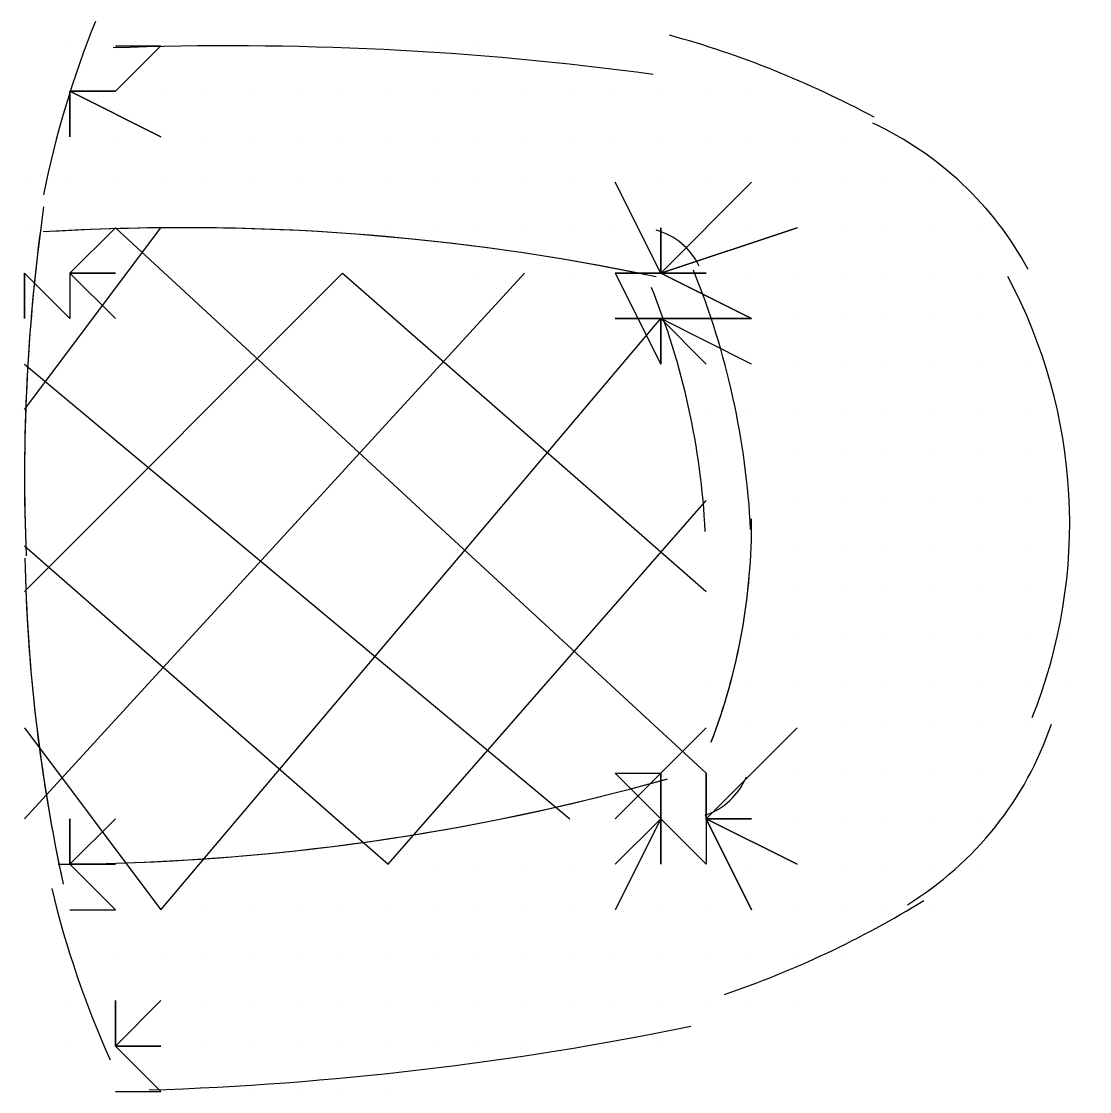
# Model space of a CAD drawing. Header units: millimetres. Extents: x 14 to 406, y 10 to 287.
# Drawn here: x 331.326 to 332.321, y 132.687 to 133.683 of the extents above; entities that cross this region are included whole.
import ezdxf

# ---------------------------------------------------------------- set-up
doc = ezdxf.new("R2010")
doc.units = ezdxf.units.MM
doc.header["$MEASUREMENT"] = 0
doc.layers.get('0').update_dxf_attribs({"linetype": 'CONTINUOUS'})

msp = doc.modelspace()

# ---------------------------------------------------------------- linework, layer by layer
at = {"color": 0, "linetype": 'Continuous', "lineweight": 25, "true_color": 0x000007}
for p, q in [((331.37121, 133.66044), (331.37121, 133.66044)), ((331.41355, 133.66044), (331.41355, 133.66044)), ((331.41355, 133.66044), (331.41355, 133.66044)), ((331.41355, 133.66044), (331.41355, 133.66044)), ((331.41355, 133.66044), (331.41355, 133.66044)), ((331.45588, 133.66044), (331.45588, 133.66044)), ((331.45588, 133.66044), (331.45588, 133.66044)), ((331.45588, 133.66044), (331.45588, 133.66044)), ((331.45588, 133.66044), (331.45588, 133.66044)), ((331.49821, 133.66044), (331.49821, 133.66044)), ((331.49821, 133.66044), (331.49821, 133.66044)), ((331.49821, 133.66044), (331.49821, 133.66044)), ((331.54055, 133.66044), (331.54055, 133.66044)), ((331.54055, 133.66044), (331.54055, 133.66044)), ((331.54055, 133.66044), (331.54055, 133.66044)), ((331.54055, 133.66044), (331.54055, 133.66044)), ((331.58288, 133.66044), (331.58288, 133.66044)), ((331.58288, 133.66044), (331.58288, 133.66044)), ((331.58288, 133.66044), (331.58288, 133.66044)), ((331.58288, 133.66044), (331.58288, 133.66044)), ((331.62521, 133.66044), (331.62521, 133.66044)), ((331.62521, 133.66044), (331.62521, 133.66044)), ((331.62521, 133.66044), (331.62521, 133.66044)), ((331.62521, 133.66044), (331.62521, 133.66044)), ((331.66755, 133.66044), (331.66755, 133.66044)), ((331.66755, 133.66044), (331.66755, 133.66044)), ((331.66755, 133.66044), (331.66755, 133.66044)), ((331.70988, 133.66044), (331.70988, 133.66044)), ((331.70988, 133.66044), (331.70988, 133.66044)), ((331.70988, 133.66044), (331.70988, 133.66044)), ((331.70988, 133.66044), (331.70988, 133.66044)), ((331.75221, 133.66044), (331.75221, 133.66044)), ((331.75221, 133.66044), (331.75221, 133.66044)), ((331.37121, 133.61811), (331.37121, 133.61811)), ((331.37121, 133.61811), (331.37121, 133.61811)), ((331.37121, 133.61811), (331.37121, 133.61811)), ((331.41355, 133.61811), (331.41355, 133.61811)), ((331.41355, 133.61811), (331.41355, 133.61811)), ((331.41355, 133.61811), (331.41355, 133.61811)), ((331.41355, 133.61811), (331.41355, 133.61811)), ((331.41355, 133.61811), (331.41355, 133.61811)), ((331.45588, 133.61811), (331.45588, 133.61811)), ((331.45588, 133.61811), (331.45588, 133.61811)), ((331.45588, 133.61811), (331.45588, 133.61811)), ((331.45588, 133.61811), (331.45588, 133.61811)), ((331.45588, 133.61811), (331.45588, 133.61811)), ((331.49821, 133.61811), (331.49821, 133.61811)), ((331.49821, 133.61811), (331.49821, 133.61811)), ((331.49821, 133.61811), (331.49821, 133.61811)), ((331.49821, 133.61811), (331.49821, 133.61811)), ((331.54055, 133.61811), (331.54055, 133.61811)), ((331.54055, 133.61811), (331.54055, 133.61811)), ((331.54055, 133.61811), (331.54055, 133.61811)), ((331.54055, 133.61811), (331.54055, 133.61811)), ((331.58288, 133.61811), (331.58288, 133.61811)), ((331.58288, 133.61811), (331.58288, 133.61811)), ((331.58288, 133.61811), (331.58288, 133.61811)), ((331.58288, 133.61811), (331.58288, 133.61811)), ((331.62521, 133.61811), (331.62521, 133.61811)), ((331.62521, 133.61811), (331.62521, 133.61811)), ((331.62521, 133.61811), (331.62521, 133.61811)), ((331.62521, 133.61811), (331.62521, 133.61811)), ((331.66755, 133.61811), (331.66755, 133.61811)), ((331.66755, 133.61811), (331.66755, 133.61811)), ((331.66755, 133.61811), (331.66755, 133.61811)), ((331.66755, 133.61811), (331.66755, 133.61811)), ((331.70988, 133.61811), (331.70988, 133.61811)), ((331.70988, 133.61811), (331.70988, 133.61811)), ((331.70988, 133.61811), (331.70988, 133.61811)), ((331.70988, 133.61811), (331.70988, 133.61811)), ((331.75221, 133.61811), (331.75221, 133.61811)), ((331.75221, 133.61811), (331.75221, 133.61811)), ((331.75221, 133.61811), (331.75221, 133.61811)), ((331.75221, 133.61811), (331.75221, 133.61811)), ((331.79455, 133.61811), (331.79455, 133.61811)), ((331.79455, 133.61811), (331.79455, 133.61811)), ((331.79455, 133.61811), (331.79455, 133.61811)), ((331.79455, 133.61811), (331.79455, 133.61811)), ((331.83688, 133.61811), (331.83688, 133.61811)), ((331.83688, 133.61811), (331.83688, 133.61811)), ((331.83688, 133.61811), (331.83688, 133.61811)), ((331.83688, 133.61811), (331.83688, 133.61811)), ((331.87921, 133.61811), (331.87921, 133.61811)), ((331.87921, 133.61811), (331.87921, 133.61811)), ((331.87921, 133.61811), (331.87921, 133.61811)), ((331.87921, 133.61811), (331.87921, 133.61811)), ((331.92155, 133.61811), (331.92155, 133.61811)), ((331.92155, 133.61811), (331.92155, 133.61811)), ((331.92155, 133.61811), (331.92155, 133.61811)), ((331.92155, 133.61811), (331.92155, 133.61811)), ((331.96388, 133.61811), (331.96388, 133.61811)), ((331.96388, 133.61811), (331.96388, 133.61811)), ((331.96388, 133.61811), (331.96388, 133.61811)), ((332.00621, 133.61811), (332.00621, 133.61811)), ((331.37121, 133.57578), (331.37121, 133.57578)), ((331.37121, 133.57578), (331.37121, 133.57578)), ((331.37121, 133.57578), (331.37121, 133.57578)), ((331.37121, 133.57578), (331.37121, 133.57578)), ((331.41355, 133.57578), (331.41355, 133.57578)), ((331.41355, 133.57578), (331.41355, 133.57578)), ((331.41355, 133.57578), (331.41355, 133.57578)), ((331.41355, 133.57578), (331.41355, 133.57578)), ((331.45588, 133.57578), (331.45588, 133.57578)), ((331.45588, 133.57578), (331.45588, 133.57578)), ((331.45588, 133.57578), (331.45588, 133.57578)), ((331.49821, 133.57578), (331.49821, 133.57578)), ((331.49821, 133.57578), (331.49821, 133.57578)), ((331.49821, 133.57578), (331.49821, 133.57578)), ((331.49821, 133.57578), (331.49821, 133.57578)), ((331.54055, 133.57578), (331.54055, 133.57578)), ((331.54055, 133.57578), (331.54055, 133.57578)), ((331.54055, 133.57578), (331.54055, 133.57578)), ((331.54055, 133.57578), (331.54055, 133.57578)), ((331.58288, 133.57578), (331.58288, 133.57578)), ((331.58288, 133.57578), (331.58288, 133.57578)), ((331.58288, 133.57578), (331.58288, 133.57578)), ((331.58288, 133.57578), (331.58288, 133.57578)), ((331.62521, 133.57578), (331.62521, 133.57578)), ((331.62521, 133.57578), (331.62521, 133.57578)), ((331.62521, 133.57578), (331.62521, 133.57578)), ((331.66755, 133.57578), (331.66755, 133.57578)), ((331.66755, 133.57578), (331.66755, 133.57578)), ((331.66755, 133.57578), (331.66755, 133.57578)), ((331.66755, 133.57578), (331.66755, 133.57578)), ((331.70988, 133.57578), (331.70988, 133.57578)), ((331.70988, 133.57578), (331.70988, 133.57578)), ((331.70988, 133.57578), (331.70988, 133.57578)), ((331.70988, 133.57578), (331.70988, 133.57578)), ((331.75221, 133.57578), (331.75221, 133.57578)), ((331.75221, 133.57578), (331.75221, 133.57578)), ((331.75221, 133.57578), (331.75221, 133.57578)), ((331.75221, 133.57578), (331.75221, 133.57578)), ((331.79455, 133.57578), (331.79455, 133.57578)), ((331.79455, 133.57578), (331.79455, 133.57578)), ((331.79455, 133.57578), (331.79455, 133.57578)), ((331.83688, 133.57578), (331.83688, 133.57578)), ((331.83688, 133.57578), (331.83688, 133.57578)), ((331.83688, 133.57578), (331.83688, 133.57578)), ((331.83688, 133.57578), (331.83688, 133.57578)), ((331.87921, 133.57578), (331.87921, 133.57578)), ((331.87921, 133.57578), (331.87921, 133.57578)), ((331.87921, 133.57578), (331.87921, 133.57578)), ((331.87921, 133.57578), (331.87921, 133.57578)), ((331.92155, 133.57578), (331.92155, 133.57578)), ((331.92155, 133.57578), (331.92155, 133.57578)), ((331.92155, 133.57578), (331.92155, 133.57578)), ((331.92155, 133.57578), (331.92155, 133.57578)), ((331.96388, 133.57578), (331.96388, 133.57578)), ((331.96388, 133.57578), (331.96388, 133.57578)), ((331.96388, 133.57578), (331.96388, 133.57578)), ((332.00621, 133.57578), (332.00621, 133.57578)), ((332.00621, 133.57578), (332.00621, 133.57578)), ((332.00621, 133.57578), (332.00621, 133.57578)), ((332.00621, 133.57578), (332.00621, 133.57578)), ((332.04855, 133.57578), (332.04855, 133.57578)), ((332.04855, 133.57578), (332.04855, 133.57578)), ((332.04855, 133.57578), (332.04855, 133.57578)), ((332.04855, 133.57578), (332.04855, 133.57578)), ((332.09088, 133.57578), (332.09088, 133.57578)), ((331.32888, 133.53344), (331.32888, 133.53344)), ((331.37121, 133.53344), (331.37121, 133.53344)), ((331.37121, 133.53344), (331.37121, 133.53344)), ((331.37121, 133.53344), (331.37121, 133.53344)), ((331.37121, 133.53344), (331.37121, 133.53344)), ((331.41355, 133.53344), (331.41355, 133.53344)), ((331.41355, 133.53344), (331.41355, 133.53344)), ((331.41355, 133.53344), (331.41355, 133.53344)), ((331.41355, 133.53344), (331.41355, 133.53344)), ((331.45588, 133.53344), (331.45588, 133.53344)), ((331.45588, 133.53344), (331.45588, 133.53344)), ((331.45588, 133.53344), (331.45588, 133.53344)), ((331.45588, 133.53344), (331.45588, 133.53344)), ((331.49821, 133.53344), (331.49821, 133.53344)), ((331.49821, 133.53344), (331.49821, 133.53344)), ((331.49821, 133.53344), (331.49821, 133.53344)), ((331.49821, 133.53344), (331.49821, 133.53344)), ((331.54055, 133.53344), (331.54055, 133.53344)), ((331.54055, 133.53344), (331.54055, 133.53344)), ((331.54055, 133.53344), (331.54055, 133.53344)), ((331.54055, 133.53344), (331.54055, 133.53344)), ((331.58288, 133.53344), (331.58288, 133.53344)), ((331.58288, 133.53344), (331.58288, 133.53344)), ((331.58288, 133.53344), (331.58288, 133.53344)), ((331.58288, 133.53344), (331.58288, 133.53344)), ((331.62521, 133.53344), (331.62521, 133.53344)), ((331.62521, 133.53344), (331.62521, 133.53344)), ((331.62521, 133.53344), (331.62521, 133.53344)), ((331.62521, 133.53344), (331.62521, 133.53344)), ((331.66755, 133.53344), (331.66755, 133.53344)), ((331.66755, 133.53344), (331.66755, 133.53344)), ((331.66755, 133.53344), (331.66755, 133.53344)), ((331.66755, 133.53344), (331.66755, 133.53344)), ((331.70988, 133.53344), (331.70988, 133.53344)), ((331.70988, 133.53344), (331.70988, 133.53344)), ((331.70988, 133.53344), (331.70988, 133.53344)), ((331.70988, 133.53344), (331.70988, 133.53344)), ((331.75221, 133.53344), (331.75221, 133.53344)), ((331.75221, 133.53344), (331.75221, 133.53344)), ((331.75221, 133.53344), (331.75221, 133.53344)), ((331.75221, 133.53344), (331.75221, 133.53344)), ((331.79455, 133.53344), (331.79455, 133.53344)), ((331.79455, 133.53344), (331.79455, 133.53344)), ((331.79455, 133.53344), (331.79455, 133.53344)), ((331.79455, 133.53344), (331.79455, 133.53344)), ((331.83688, 133.53344), (331.83688, 133.53344)), ((331.83688, 133.53344), (331.83688, 133.53344)), ((331.83688, 133.53344), (331.83688, 133.53344)), ((331.83688, 133.53344), (331.83688, 133.53344)), ((331.87921, 133.53344), (331.87921, 133.53344)), ((331.87921, 133.53344), (331.87921, 133.53344)), ((331.87921, 133.53344), (331.87921, 133.53344)), ((331.87921, 133.53344), (331.87921, 133.53344)), ((331.92155, 133.53344), (331.92155, 133.53344)), ((331.92155, 133.53344), (331.92155, 133.53344)), ((331.92155, 133.53344), (331.92155, 133.53344)), ((331.92155, 133.53344), (331.92155, 133.53344)), ((331.92155, 133.53344), (331.92155, 133.53344)), ((331.96388, 133.53344), (331.96388, 133.53344)), ((331.96388, 133.53344), (331.96388, 133.53344)), ((331.96388, 133.53344), (331.96388, 133.53344)), ((331.96388, 133.53344), (331.96388, 133.53344)), ((332.00621, 133.53344), (332.00621, 133.53344)), ((332.00621, 133.53344), (332.00621, 133.53344)), ((332.00621, 133.53344), (332.00621, 133.53344)), ((332.00621, 133.53344), (332.00621, 133.53344)), ((332.00621, 133.53344), (332.00621, 133.53344)), ((332.04855, 133.53344), (332.04855, 133.53344)), ((332.04855, 133.53344), (332.04855, 133.53344)), ((332.04855, 133.53344), (332.04855, 133.53344)), ((332.04855, 133.53344), (332.04855, 133.53344)), ((332.09088, 133.53344), (332.09088, 133.53344)), ((332.09088, 133.53344), (332.09088, 133.53344)), ((332.09088, 133.53344), (332.09088, 133.53344)), ((332.09088, 133.53344), (332.09088, 133.53344)), ((332.13321, 133.53344), (332.13321, 133.53344)), ((332.13321, 133.53344), (332.13321, 133.53344)), ((332.13321, 133.53344), (332.13321, 133.53344)), ((332.13321, 133.53344), (332.13321, 133.53344)), ((332.17555, 133.53344), (332.17555, 133.53344)), ((331.32888, 133.49111), (331.32888, 133.49111)), ((331.32888, 133.49111), (331.32888, 133.49111)), ((331.32888, 133.32178), (331.45588, 133.49111)), ((331.37121, 133.49111), (331.37121, 133.49111)), ((331.37121, 133.49111), (331.37121, 133.49111)), ((331.37121, 133.49111), (331.37121, 133.49111)), ((331.37121, 133.49111), (331.37121, 133.49111)), ((331.41355, 133.49111), (331.41355, 133.49111)), ((331.41355, 133.49111), (331.41355, 133.49111)), ((331.41355, 133.49111), (331.41355, 133.49111)), ((331.41355, 133.49111), (331.96388, 132.98311)), ((331.45588, 133.49111), (331.45588, 133.49111)), ((331.45588, 133.49111), (331.45588, 133.49111)), ((331.45588, 133.49111), (331.45588, 133.49111)), ((331.45588, 133.49111), (331.45588, 133.49111)), ((331.49821, 133.49111), (331.49821, 133.49111)), ((331.49821, 133.49111), (331.49821, 133.49111)), ((331.49821, 133.49111), (331.49821, 133.49111)), ((331.49821, 133.49111), (331.49821, 133.49111)), ((331.54055, 133.49111), (331.54055, 133.49111)), ((331.54055, 133.49111), (331.54055, 133.49111)), ((331.54055, 133.49111), (331.54055, 133.49111)), ((331.54055, 133.49111), (331.54055, 133.49111)), ((331.58288, 133.49111), (331.58288, 133.49111)), ((331.58288, 133.49111), (331.58288, 133.49111)), ((331.58288, 133.49111), (331.58288, 133.49111)), ((331.62521, 133.49111), (331.62521, 133.49111)), ((331.62521, 133.49111), (331.62521, 133.49111)), ((331.62521, 133.49111), (331.62521, 133.49111)), ((331.62521, 133.49111), (331.62521, 133.49111)), ((331.66755, 133.49111), (331.66755, 133.49111)), ((331.66755, 133.49111), (331.66755, 133.49111)), ((331.66755, 133.49111), (331.66755, 133.49111)), ((331.66755, 133.49111), (331.66755, 133.49111)), ((331.70988, 133.49111), (331.70988, 133.49111)), ((331.70988, 133.49111), (331.70988, 133.49111)), ((331.70988, 133.49111), (331.70988, 133.49111)), ((331.70988, 133.49111), (331.70988, 133.49111)), ((331.75221, 133.49111), (331.75221, 133.49111)), ((331.75221, 133.49111), (331.75221, 133.49111)), ((331.75221, 133.49111), (331.75221, 133.49111)), ((331.79455, 133.49111), (331.79455, 133.49111)), ((331.79455, 133.49111), (331.79455, 133.49111)), ((331.79455, 133.49111), (331.79455, 133.49111)), ((331.79455, 133.49111), (331.79455, 133.49111)), ((331.83688, 133.49111), (331.83688, 133.49111)), ((331.83688, 133.49111), (331.83688, 133.49111)), ((331.83688, 133.49111), (331.83688, 133.49111)), ((331.83688, 133.49111), (331.83688, 133.49111)), ((331.87921, 133.49111), (331.87921, 133.49111)), ((331.87921, 133.49111), (331.87921, 133.49111)), ((331.87921, 133.49111), (331.87921, 133.49111)), ((331.87921, 133.49111), (331.87921, 133.49111)), ((331.92155, 133.49111), (331.92155, 133.49111)), ((331.92155, 133.49111), (331.92155, 133.49111)), ((331.92155, 133.49111), (331.92155, 133.49111)), ((331.96388, 133.49111), (331.96388, 133.49111)), ((331.96388, 133.49111), (331.96388, 133.49111)), ((331.96388, 133.49111), (331.96388, 133.49111)), ((331.96388, 133.49111), (331.96388, 133.49111)), ((332.00621, 133.49111), (332.00621, 133.49111)), ((332.00621, 133.49111), (332.00621, 133.49111)), ((332.00621, 133.49111), (332.00621, 133.49111)), ((332.00621, 133.49111), (332.00621, 133.49111)), ((332.04855, 133.49111), (332.04855, 133.49111)), ((332.04855, 133.49111), (332.04855, 133.49111)), ((332.04855, 133.49111), (332.04855, 133.49111)), ((332.04855, 133.49111), (332.04855, 133.49111)), ((332.09088, 133.49111), (332.09088, 133.49111)), ((332.09088, 133.49111), (332.09088, 133.49111)), ((332.09088, 133.49111), (332.09088, 133.49111)), ((332.13321, 133.49111), (332.13321, 133.49111)), ((332.13321, 133.49111), (332.13321, 133.49111)), ((332.13321, 133.49111), (332.13321, 133.49111)), ((332.13321, 133.49111), (332.13321, 133.49111)), ((332.17555, 133.49111), (332.17555, 133.49111)), ((332.17555, 133.49111), (332.17555, 133.49111)), ((332.17555, 133.49111), (332.17555, 133.49111)), ((332.17555, 133.49111), (332.17555, 133.49111)), ((332.21788, 133.49111), (332.21788, 133.49111)), ((331.32888, 133.15244), (331.62521, 133.44878)), ((331.32888, 132.94078), (331.79455, 133.44878)), ((331.62521, 133.44878), (331.96388, 133.15244)), ((331.75221, 133.44878), (331.75221, 133.44878)), ((331.79455, 133.44878), (331.79455, 133.44878)), ((331.79455, 133.44878), (331.79455, 133.44878)), ((331.79455, 133.44878), (331.79455, 133.44878)), ((331.83688, 133.44878), (331.83688, 133.44878)), ((331.83688, 133.44878), (331.83688, 133.44878)), ((331.83688, 133.44878), (331.83688, 133.44878)), ((331.83688, 133.44878), (331.83688, 133.44878)), ((331.87921, 133.44878), (331.87921, 133.44878)), ((331.87921, 133.44878), (331.87921, 133.44878)), ((331.87921, 133.44878), (331.87921, 133.44878)), ((331.87921, 133.44878), (331.87921, 133.44878)), ((331.87921, 133.44878), (331.92155, 133.36411)), ((331.92155, 133.44878), (331.92155, 133.44878)), ((331.92155, 133.44878), (331.92155, 133.44878)), ((331.92155, 133.44878), (331.92155, 133.44878)), ((331.96388, 133.44878), (331.96388, 133.44878)), ((331.96388, 133.44878), (331.96388, 133.44878)), ((331.96388, 133.44878), (331.96388, 133.44878)), ((331.96388, 133.44878), (331.96388, 133.44878)), ((332.00621, 133.44878), (332.00621, 133.44878)), ((332.00621, 133.44878), (332.00621, 133.44878)), ((332.00621, 133.44878), (332.00621, 133.44878)), ((332.00621, 133.44878), (332.00621, 133.44878)), ((332.04855, 133.44878), (332.04855, 133.44878)), ((332.04855, 133.44878), (332.04855, 133.44878)), ((332.04855, 133.44878), (332.04855, 133.44878)), ((332.04855, 133.44878), (332.04855, 133.44878)), ((332.09088, 133.44878), (332.09088, 133.44878)), ((332.09088, 133.44878), (332.09088, 133.44878)), ((332.09088, 133.44878), (332.09088, 133.44878)), ((332.09088, 133.44878), (332.09088, 133.44878)), ((332.13321, 133.44878), (332.13321, 133.44878)), ((332.13321, 133.44878), (332.13321, 133.44878)), ((332.13321, 133.44878), (332.13321, 133.44878)), ((332.13321, 133.44878), (332.13321, 133.44878)), ((332.17555, 133.44878), (332.17555, 133.44878)), ((332.17555, 133.44878), (332.17555, 133.44878)), ((332.17555, 133.44878), (332.17555, 133.44878)), ((332.17555, 133.44878), (332.17555, 133.44878)), ((332.21788, 133.44878), (332.21788, 133.44878)), ((332.21788, 133.44878), (332.21788, 133.44878)), ((332.21788, 133.44878), (332.21788, 133.44878)), ((331.45588, 132.85611), (331.92155, 133.40644)), ((331.87921, 133.40644), (331.87921, 133.40644)), ((331.92155, 133.40644), (331.92155, 133.40644)), ((331.96388, 133.40644), (331.96388, 133.40644)), ((331.96388, 133.40644), (331.96388, 133.40644)), ((331.96388, 133.40644), (331.96388, 133.40644)), ((331.96388, 133.40644), (331.96388, 133.40644)), ((332.00621, 133.40644), (332.00621, 133.40644)), ((332.00621, 133.40644), (332.00621, 133.40644)), ((332.00621, 133.40644), (332.00621, 133.40644)), ((332.00621, 133.40644), (332.00621, 133.40644)), ((332.04855, 133.40644), (332.04855, 133.40644)), ((332.04855, 133.40644), (332.04855, 133.40644)), ((332.04855, 133.40644), (332.04855, 133.40644)), ((332.09088, 133.40644), (332.09088, 133.40644)), ((332.09088, 133.40644), (332.09088, 133.40644)), ((332.09088, 133.40644), (332.09088, 133.40644)), ((332.09088, 133.40644), (332.09088, 133.40644)), ((332.13321, 133.40644), (332.13321, 133.40644)), ((332.13321, 133.40644), (332.13321, 133.40644)), ((332.13321, 133.40644), (332.13321, 133.40644)), ((332.13321, 133.40644), (332.13321, 133.40644)), ((332.17555, 133.40644), (332.17555, 133.40644)), ((332.17555, 133.40644), (332.17555, 133.40644)), ((332.17555, 133.40644), (332.17555, 133.40644)), ((332.17555, 133.40644), (332.17555, 133.40644)), ((332.21788, 133.40644), (332.21788, 133.40644)), ((332.21788, 133.40644), (332.21788, 133.40644)), ((332.21788, 133.40644), (332.21788, 133.40644)), ((332.26021, 133.40644), (332.26021, 133.40644)), ((332.26021, 133.40644), (332.26021, 133.40644)), ((331.32888, 133.36411), (331.83688, 132.94078)), ((331.96388, 133.36411), (331.96388, 133.36411)), ((331.96388, 133.36411), (331.96388, 133.36411)), ((331.96388, 133.36411), (331.96388, 133.36411)), ((331.96388, 133.36411), (331.96388, 133.36411)), ((332.00621, 133.36411), (332.00621, 133.36411)), ((332.00621, 133.36411), (332.00621, 133.36411)), ((332.00621, 133.36411), (332.00621, 133.36411)), ((332.00621, 133.36411), (332.00621, 133.36411)), ((332.04855, 133.36411), (332.04855, 133.36411)), ((332.04855, 133.36411), (332.04855, 133.36411)), ((332.04855, 133.36411), (332.04855, 133.36411)), ((332.09088, 133.36411), (332.09088, 133.36411)), ((332.09088, 133.36411), (332.09088, 133.36411)), ((332.09088, 133.36411), (332.09088, 133.36411)), ((332.09088, 133.36411), (332.09088, 133.36411)), ((332.13321, 133.36411), (332.13321, 133.36411)), ((332.13321, 133.36411), (332.13321, 133.36411)), ((332.13321, 133.36411), (332.13321, 133.36411)), ((332.13321, 133.36411), (332.13321, 133.36411)), ((332.17555, 133.36411), (332.17555, 133.36411)), ((332.17555, 133.36411), (332.17555, 133.36411)), ((332.17555, 133.36411), (332.17555, 133.36411)), ((332.17555, 133.36411), (332.17555, 133.36411)), ((332.21788, 133.36411), (332.21788, 133.36411)), ((332.21788, 133.36411), (332.21788, 133.36411)), ((332.21788, 133.36411), (332.21788, 133.36411)), ((332.26021, 133.36411), (332.26021, 133.36411)), ((332.26021, 133.36411), (332.26021, 133.36411)), ((332.26021, 133.36411), (332.26021, 133.36411)), ((331.96388, 133.32178), (331.96388, 133.32178)), ((331.96388, 133.32178), (331.96388, 133.32178)), ((332.00621, 133.32178), (332.00621, 133.32178)), ((332.00621, 133.32178), (332.00621, 133.32178)), ((332.00621, 133.32178), (332.00621, 133.32178)), ((332.04855, 133.32178), (332.04855, 133.32178)), ((332.04855, 133.32178), (332.04855, 133.32178)), ((332.04855, 133.32178), (332.04855, 133.32178)), ((332.04855, 133.32178), (332.04855, 133.32178)), ((332.09088, 133.32178), (332.09088, 133.32178)), ((332.09088, 133.32178), (332.09088, 133.32178)), ((332.09088, 133.32178), (332.09088, 133.32178)), ((332.09088, 133.32178), (332.09088, 133.32178)), ((332.13321, 133.32178), (332.13321, 133.32178)), ((332.13321, 133.32178), (332.13321, 133.32178)), ((332.13321, 133.32178), (332.13321, 133.32178)), ((332.13321, 133.32178), (332.13321, 133.32178)), ((332.13321, 133.32178), (332.13321, 133.32178)), ((332.17555, 133.32178), (332.17555, 133.32178)), ((332.17555, 133.32178), (332.17555, 133.32178)), ((332.17555, 133.32178), (332.17555, 133.32178)), ((332.21788, 133.32178), (332.21788, 133.32178)), ((332.21788, 133.32178), (332.21788, 133.32178)), ((332.21788, 133.32178), (332.21788, 133.32178)), ((332.21788, 133.32178), (332.21788, 133.32178)), ((332.26021, 133.32178), (332.26021, 133.32178)), ((332.26021, 133.32178), (332.26021, 133.32178)), ((332.26021, 133.32178), (332.26021, 133.32178)), ((332.26021, 133.32178), (332.26021, 133.32178)), ((331.96388, 133.27944), (331.96388, 133.27944)), ((331.96388, 133.27944), (331.96388, 133.27944)), ((332.00621, 133.27944), (332.00621, 133.27944)), ((332.00621, 133.27944), (332.00621, 133.27944)), ((332.00621, 133.27944), (332.00621, 133.27944)), ((332.04855, 133.27944), (332.04855, 133.27944)), ((332.04855, 133.27944), (332.04855, 133.27944)), ((332.04855, 133.27944), (332.04855, 133.27944)), ((332.04855, 133.27944), (332.04855, 133.27944)), ((332.09088, 133.27944), (332.09088, 133.27944)), ((332.09088, 133.27944), (332.09088, 133.27944)), ((332.09088, 133.27944), (332.09088, 133.27944)), ((332.09088, 133.27944), (332.09088, 133.27944)), ((332.13321, 133.27944), (332.13321, 133.27944)), ((332.13321, 133.27944), (332.13321, 133.27944)), ((332.13321, 133.27944), (332.13321, 133.27944)), ((332.13321, 133.27944), (332.13321, 133.27944)), ((332.17555, 133.27944), (332.17555, 133.27944)), ((332.17555, 133.27944), (332.17555, 133.27944)), ((332.17555, 133.27944), (332.17555, 133.27944)), ((332.21788, 133.27944), (332.21788, 133.27944)), ((332.21788, 133.27944), (332.21788, 133.27944)), ((332.21788, 133.27944), (332.21788, 133.27944)), ((332.21788, 133.27944), (332.21788, 133.27944)), ((332.26021, 133.27944), (332.26021, 133.27944)), ((332.26021, 133.27944), (332.26021, 133.27944)), ((332.26021, 133.27944), (332.26021, 133.27944)), ((332.26021, 133.27944), (332.26021, 133.27944)), ((332.30255, 133.27944), (332.30255, 133.27944)), ((331.66755, 132.89844), (331.96388, 133.23711)), ((331.96388, 133.23711), (331.96388, 133.23711)), ((332.00621, 133.23711), (332.00621, 133.23711)), ((332.00621, 133.23711), (332.00621, 133.23711)), ((332.00621, 133.23711), (332.00621, 133.23711)), ((332.00621, 133.23711), (332.00621, 133.23711)), ((332.04855, 133.23711), (332.04855, 133.23711)), ((332.04855, 133.23711), (332.04855, 133.23711)), ((332.04855, 133.23711), (332.04855, 133.23711)), ((332.04855, 133.23711), (332.04855, 133.23711)), ((332.09088, 133.23711), (332.09088, 133.23711)), ((332.09088, 133.23711), (332.09088, 133.23711)), ((332.09088, 133.23711), (332.09088, 133.23711)), ((332.09088, 133.23711), (332.09088, 133.23711)), ((332.13321, 133.23711), (332.13321, 133.23711)), ((332.13321, 133.23711), (332.13321, 133.23711)), ((332.13321, 133.23711), (332.13321, 133.23711)), ((332.13321, 133.23711), (332.13321, 133.23711)), ((332.17555, 133.23711), (332.17555, 133.23711)), ((332.17555, 133.23711), (332.17555, 133.23711)), ((332.17555, 133.23711), (332.17555, 133.23711)), ((332.17555, 133.23711), (332.17555, 133.23711)), ((332.21788, 133.23711), (332.21788, 133.23711)), ((332.21788, 133.23711), (332.21788, 133.23711)), ((332.21788, 133.23711), (332.21788, 133.23711)), ((332.21788, 133.23711), (332.21788, 133.23711)), ((332.26021, 133.23711), (332.26021, 133.23711)), ((332.26021, 133.23711), (332.26021, 133.23711)), ((332.26021, 133.23711), (332.26021, 133.23711)), ((332.26021, 133.23711), (332.26021, 133.23711)), ((332.30255, 133.23711), (332.30255, 133.23711)), ((332.30255, 133.23711), (332.30255, 133.23711)), ((331.32888, 133.19478), (331.66755, 132.89844)), ((332.00621, 133.19478), (332.00621, 133.19478)), ((332.00621, 133.19478), (332.00621, 133.19478)), ((332.00621, 133.19478), (332.00621, 133.19478)), ((332.00621, 133.19478), (332.00621, 133.19478)), ((332.04855, 133.19478), (332.04855, 133.19478)), ((332.04855, 133.19478), (332.04855, 133.19478)), ((332.04855, 133.19478), (332.04855, 133.19478)), ((332.04855, 133.19478), (332.04855, 133.19478)), ((332.09088, 133.19478), (332.09088, 133.19478)), ((332.09088, 133.19478), (332.09088, 133.19478)), ((332.09088, 133.19478), (332.09088, 133.19478)), ((332.09088, 133.19478), (332.09088, 133.19478)), ((332.13321, 133.19478), (332.13321, 133.19478)), ((332.13321, 133.19478), (332.13321, 133.19478)), ((332.13321, 133.19478), (332.13321, 133.19478)), ((332.17555, 133.19478), (332.17555, 133.19478)), ((332.17555, 133.19478), (332.17555, 133.19478)), ((332.17555, 133.19478), (332.17555, 133.19478)), ((332.17555, 133.19478), (332.17555, 133.19478)), ((332.21788, 133.19478), (332.21788, 133.19478)), ((332.21788, 133.19478), (332.21788, 133.19478)), ((332.21788, 133.19478), (332.21788, 133.19478)), ((332.21788, 133.19478), (332.21788, 133.19478)), ((332.26021, 133.19478), (332.26021, 133.19478)), ((332.26021, 133.19478), (332.26021, 133.19478)), ((332.26021, 133.19478), (332.26021, 133.19478)), ((332.26021, 133.19478), (332.26021, 133.19478)), ((332.30255, 133.19478), (332.30255, 133.19478)), ((332.00621, 133.15244), (332.00621, 133.15244)), ((332.00621, 133.15244), (332.00621, 133.15244)), ((332.00621, 133.15244), (332.00621, 133.15244)), ((332.00621, 133.15244), (332.00621, 133.15244)), ((332.04855, 133.15244), (332.04855, 133.15244)), ((332.04855, 133.15244), (332.04855, 133.15244)), ((332.04855, 133.15244), (332.04855, 133.15244)), ((332.04855, 133.15244), (332.04855, 133.15244)), ((332.09088, 133.15244), (332.09088, 133.15244)), ((332.09088, 133.15244), (332.09088, 133.15244)), ((332.09088, 133.15244), (332.09088, 133.15244)), ((332.09088, 133.15244), (332.09088, 133.15244)), ((332.13321, 133.15244), (332.13321, 133.15244)), ((332.13321, 133.15244), (332.13321, 133.15244)), ((332.13321, 133.15244), (332.13321, 133.15244)), ((332.13321, 133.15244), (332.13321, 133.15244)), ((332.17555, 133.15244), (332.17555, 133.15244)), ((332.17555, 133.15244), (332.17555, 133.15244)), ((332.17555, 133.15244), (332.17555, 133.15244)), ((332.17555, 133.15244), (332.17555, 133.15244)), ((332.21788, 133.15244), (332.21788, 133.15244)), ((332.21788, 133.15244), (332.21788, 133.15244)), ((332.21788, 133.15244), (332.21788, 133.15244)), ((332.21788, 133.15244), (332.21788, 133.15244)), ((332.21788, 133.15244), (332.21788, 133.15244)), ((332.26021, 133.15244), (332.26021, 133.15244)), ((332.26021, 133.15244), (332.26021, 133.15244)), ((332.26021, 133.15244), (332.26021, 133.15244)), ((332.26021, 133.15244), (332.26021, 133.15244)), ((332.30255, 133.15244), (332.30255, 133.15244)), ((332.30255, 133.15244), (332.30255, 133.15244)), ((332.00621, 133.11011), (332.00621, 133.11011)), ((332.00621, 133.11011), (332.00621, 133.11011)), ((332.00621, 133.11011), (332.00621, 133.11011)), ((332.00621, 133.11011), (332.00621, 133.11011)), ((332.04855, 133.11011), (332.04855, 133.11011)), ((332.04855, 133.11011), (332.04855, 133.11011)), ((332.04855, 133.11011), (332.04855, 133.11011)), ((332.04855, 133.11011), (332.04855, 133.11011)), ((332.09088, 133.11011), (332.09088, 133.11011)), ((332.09088, 133.11011), (332.09088, 133.11011)), ((332.09088, 133.11011), (332.09088, 133.11011)), ((332.13321, 133.11011), (332.13321, 133.11011)), ((332.13321, 133.11011), (332.13321, 133.11011)), ((332.13321, 133.11011), (332.13321, 133.11011)), ((332.13321, 133.11011), (332.13321, 133.11011)), ((332.17555, 133.11011), (332.17555, 133.11011)), ((332.17555, 133.11011), (332.17555, 133.11011)), ((332.17555, 133.11011), (332.17555, 133.11011)), ((332.17555, 133.11011), (332.17555, 133.11011)), ((332.21788, 133.11011), (332.21788, 133.11011)), ((332.21788, 133.11011), (332.21788, 133.11011)), ((332.21788, 133.11011), (332.21788, 133.11011)), ((332.21788, 133.11011), (332.21788, 133.11011)), ((332.26021, 133.11011), (332.26021, 133.11011)), ((332.26021, 133.11011), (332.26021, 133.11011)), ((332.26021, 133.11011), (332.26021, 133.11011)), ((332.30255, 133.11011), (332.30255, 133.11011)), ((332.30255, 133.11011), (332.30255, 133.11011)), ((331.96388, 133.06778), (331.96388, 133.06778)), ((332.00621, 133.06778), (332.00621, 133.06778)), ((332.00621, 133.06778), (332.00621, 133.06778)), ((332.00621, 133.06778), (332.00621, 133.06778)), ((332.00621, 133.06778), (332.00621, 133.06778)), ((332.04855, 133.06778), (332.04855, 133.06778)), ((332.04855, 133.06778), (332.04855, 133.06778)), ((332.04855, 133.06778), (332.04855, 133.06778)), ((332.04855, 133.06778), (332.04855, 133.06778)), ((332.09088, 133.06778), (332.09088, 133.06778)), ((332.09088, 133.06778), (332.09088, 133.06778)), ((332.09088, 133.06778), (332.09088, 133.06778)), ((332.09088, 133.06778), (332.09088, 133.06778)), ((332.13321, 133.06778), (332.13321, 133.06778)), ((332.13321, 133.06778), (332.13321, 133.06778)), ((332.13321, 133.06778), (332.13321, 133.06778)), ((332.13321, 133.06778), (332.13321, 133.06778)), ((332.17555, 133.06778), (332.17555, 133.06778)), ((332.17555, 133.06778), (332.17555, 133.06778)), ((332.17555, 133.06778), (332.17555, 133.06778)), ((332.17555, 133.06778), (332.17555, 133.06778)), ((332.21788, 133.06778), (332.21788, 133.06778)), ((332.21788, 133.06778), (332.21788, 133.06778)), ((332.21788, 133.06778), (332.21788, 133.06778)), ((332.21788, 133.06778), (332.21788, 133.06778)), ((332.26021, 133.06778), (332.26021, 133.06778)), ((332.26021, 133.06778), (332.26021, 133.06778)), ((332.26021, 133.06778), (332.26021, 133.06778)), ((332.26021, 133.06778), (332.26021, 133.06778)), ((332.30255, 133.06778), (332.30255, 133.06778)), ((331.32888, 133.02544), (331.45588, 132.85611)), ((331.87921, 132.94078), (331.96388, 133.02544)), ((331.96388, 133.02544), (331.96388, 133.02544)), ((331.96388, 133.02544), (331.96388, 133.02544)), ((332.00621, 133.02544), (332.00621, 133.02544)), ((332.00621, 133.02544), (332.00621, 133.02544)), ((332.00621, 133.02544), (332.00621, 133.02544)), ((332.00621, 133.02544), (332.00621, 133.02544)), ((332.04855, 133.02544), (332.04855, 133.02544)), ((332.04855, 133.02544), (332.04855, 133.02544)), ((332.04855, 133.02544), (332.04855, 133.02544)), ((332.09088, 133.02544), (332.09088, 133.02544)), ((332.09088, 133.02544), (332.09088, 133.02544)), ((332.09088, 133.02544), (332.09088, 133.02544)), ((332.09088, 133.02544), (332.09088, 133.02544)), ((332.13321, 133.02544), (332.13321, 133.02544)), ((332.13321, 133.02544), (332.13321, 133.02544)), ((332.13321, 133.02544), (332.13321, 133.02544)), ((332.13321, 133.02544), (332.13321, 133.02544)), ((332.17555, 133.02544), (332.17555, 133.02544)), ((332.17555, 133.02544), (332.17555, 133.02544)), ((332.17555, 133.02544), (332.17555, 133.02544)), ((332.17555, 133.02544), (332.17555, 133.02544)), ((332.21788, 133.02544), (332.21788, 133.02544)), ((332.21788, 133.02544), (332.21788, 133.02544)), ((332.21788, 133.02544), (332.21788, 133.02544)), ((332.26021, 133.02544), (332.26021, 133.02544)), ((332.26021, 133.02544), (332.26021, 133.02544)), ((332.26021, 133.02544), (332.26021, 133.02544)), ((332.26021, 133.02544), (332.26021, 133.02544)), ((331.92155, 132.98311), (331.92155, 132.98311)), ((331.96388, 132.98311), (331.96388, 132.98311)), ((331.96388, 132.98311), (331.96388, 132.98311)), ((331.96388, 132.98311), (331.96388, 132.98311)), ((332.00621, 132.98311), (332.00621, 132.98311)), ((332.00621, 132.98311), (332.00621, 132.98311)), ((332.00621, 132.98311), (332.00621, 132.98311)), ((332.00621, 132.98311), (332.00621, 132.98311)), ((332.04855, 132.98311), (332.04855, 132.98311)), ((332.04855, 132.98311), (332.04855, 132.98311)), ((332.04855, 132.98311), (332.04855, 132.98311)), ((332.09088, 132.98311), (332.09088, 132.98311)), ((332.09088, 132.98311), (332.09088, 132.98311)), ((332.09088, 132.98311), (332.09088, 132.98311)), ((332.09088, 132.98311), (332.09088, 132.98311)), ((332.13321, 132.98311), (332.13321, 132.98311)), ((332.13321, 132.98311), (332.13321, 132.98311)), ((332.13321, 132.98311), (332.13321, 132.98311)), ((332.13321, 132.98311), (332.13321, 132.98311)), ((332.17555, 132.98311), (332.17555, 132.98311)), ((332.17555, 132.98311), (332.17555, 132.98311)), ((332.17555, 132.98311), (332.17555, 132.98311)), ((332.17555, 132.98311), (332.17555, 132.98311)), ((332.21788, 132.98311), (332.21788, 132.98311)), ((332.21788, 132.98311), (332.21788, 132.98311)), ((332.21788, 132.98311), (332.21788, 132.98311)), ((332.26021, 132.98311), (332.26021, 132.98311)), ((332.26021, 132.98311), (332.26021, 132.98311)), ((331.87921, 132.94078), (331.87921, 132.94078)), ((331.87921, 132.94078), (331.87921, 132.94078)), ((331.92155, 132.94078), (331.92155, 132.94078)), ((331.92155, 132.94078), (331.92155, 132.94078)), ((331.92155, 132.94078), (331.92155, 132.94078)), ((331.92155, 132.94078), (331.92155, 132.94078)), ((331.92155, 132.94078), (331.92155, 132.94078)), ((331.96388, 132.94078), (331.96388, 132.94078)), ((331.96388, 132.94078), (331.96388, 132.94078)), ((331.96388, 132.94078), (331.96388, 132.94078)), ((331.96388, 132.94078), (331.96388, 132.94078)), ((332.00621, 132.94078), (332.00621, 132.94078)), ((332.00621, 132.94078), (332.00621, 132.94078)), ((332.00621, 132.94078), (332.00621, 132.94078)), ((332.04855, 132.94078), (332.04855, 132.94078)), ((332.04855, 132.94078), (332.04855, 132.94078)), ((332.04855, 132.94078), (332.04855, 132.94078)), ((332.04855, 132.94078), (332.04855, 132.94078)), ((332.09088, 132.94078), (332.09088, 132.94078)), ((332.09088, 132.94078), (332.09088, 132.94078)), ((332.09088, 132.94078), (332.09088, 132.94078)), ((332.09088, 132.94078), (332.09088, 132.94078)), ((332.13321, 132.94078), (332.13321, 132.94078)), ((332.13321, 132.94078), (332.13321, 132.94078)), ((332.13321, 132.94078), (332.13321, 132.94078)), ((332.13321, 132.94078), (332.13321, 132.94078)), ((332.17555, 132.94078), (332.17555, 132.94078)), ((332.17555, 132.94078), (332.17555, 132.94078)), ((332.17555, 132.94078), (332.17555, 132.94078)), ((332.21788, 132.94078), (332.21788, 132.94078)), ((332.21788, 132.94078), (332.21788, 132.94078)), ((332.21788, 132.94078), (332.21788, 132.94078)), ((332.21788, 132.94078), (332.21788, 132.94078)), ((331.66755, 132.89844), (331.66755, 132.89844)), ((331.66755, 132.89844), (331.66755, 132.89844)), ((331.70988, 132.89844), (331.70988, 132.89844)), ((331.70988, 132.89844), (331.70988, 132.89844)), ((331.70988, 132.89844), (331.70988, 132.89844)), ((331.70988, 132.89844), (331.70988, 132.89844)), ((331.75221, 132.89844), (331.75221, 132.89844)), ((331.75221, 132.89844), (331.75221, 132.89844)), ((331.75221, 132.89844), (331.75221, 132.89844)), ((331.75221, 132.89844), (331.75221, 132.89844)), ((331.79455, 132.89844), (331.79455, 132.89844)), ((331.79455, 132.89844), (331.79455, 132.89844)), ((331.79455, 132.89844), (331.79455, 132.89844)), ((331.79455, 132.89844), (331.79455, 132.89844)), ((331.83688, 132.89844), (331.83688, 132.89844)), ((331.83688, 132.89844), (331.83688, 132.89844)), ((331.83688, 132.89844), (331.83688, 132.89844)), ((331.87921, 132.89844), (331.87921, 132.89844)), ((331.87921, 132.89844), (331.87921, 132.89844)), ((331.87921, 132.89844), (331.87921, 132.89844)), ((331.87921, 132.89844), (331.87921, 132.89844)), ((331.92155, 132.89844), (331.92155, 132.89844)), ((331.92155, 132.89844), (331.92155, 132.89844)), ((331.92155, 132.89844), (331.92155, 132.89844)), ((331.92155, 132.89844), (331.92155, 132.89844)), ((331.96388, 132.89844), (331.96388, 132.89844)), ((331.96388, 132.89844), (331.96388, 132.89844)), ((331.96388, 132.89844), (331.96388, 132.89844)), ((331.96388, 132.89844), (331.96388, 132.89844)), ((332.00621, 132.89844), (332.00621, 132.89844)), ((332.00621, 132.89844), (332.00621, 132.89844)), ((332.00621, 132.89844), (332.00621, 132.89844)), ((332.04855, 132.89844), (332.04855, 132.89844)), ((332.04855, 132.89844), (332.04855, 132.89844)), ((332.04855, 132.89844), (332.04855, 132.89844)), ((332.04855, 132.89844), (332.04855, 132.89844)), ((332.09088, 132.89844), (332.09088, 132.89844)), ((332.09088, 132.89844), (332.09088, 132.89844)), ((332.09088, 132.89844), (332.09088, 132.89844)), ((332.09088, 132.89844), (332.09088, 132.89844)), ((332.13321, 132.89844), (332.13321, 132.89844)), ((332.13321, 132.89844), (332.13321, 132.89844)), ((332.13321, 132.89844), (332.13321, 132.89844)), ((332.13321, 132.89844), (332.13321, 132.89844)), ((332.17555, 132.89844), (332.17555, 132.89844)), ((332.17555, 132.89844), (332.17555, 132.89844)), ((332.17555, 132.89844), (332.17555, 132.89844)), ((332.21788, 132.89844), (332.21788, 132.89844)), ((332.21788, 132.89844), (332.21788, 132.89844)), ((331.37121, 132.85611), (331.37121, 132.85611)), ((331.37121, 132.85611), (331.37121, 132.85611)), ((331.37121, 132.85611), (331.37121, 132.85611)), ((331.37121, 132.85611), (331.37121, 132.85611)), ((331.41355, 132.85611), (331.41355, 132.85611)), ((331.41355, 132.85611), (331.41355, 132.85611)), ((331.41355, 132.85611), (331.41355, 132.85611)), ((331.41355, 132.85611), (331.41355, 132.85611)), ((331.45588, 132.85611), (331.45588, 132.85611)), ((331.45588, 132.85611), (331.45588, 132.85611)), ((331.45588, 132.85611), (331.45588, 132.85611)), ((331.49821, 132.85611), (331.49821, 132.85611)), ((331.49821, 132.85611), (331.49821, 132.85611)), ((331.49821, 132.85611), (331.49821, 132.85611)), ((331.49821, 132.85611), (331.49821, 132.85611)), ((331.54055, 132.85611), (331.54055, 132.85611)), ((331.54055, 132.85611), (331.54055, 132.85611)), ((331.54055, 132.85611), (331.54055, 132.85611)), ((331.54055, 132.85611), (331.54055, 132.85611)), ((331.58288, 132.85611), (331.58288, 132.85611)), ((331.58288, 132.85611), (331.58288, 132.85611)), ((331.58288, 132.85611), (331.58288, 132.85611)), ((331.58288, 132.85611), (331.58288, 132.85611)), ((331.58288, 132.85611), (331.58288, 132.85611)), ((331.62521, 132.85611), (331.62521, 132.85611)), ((331.62521, 132.85611), (331.62521, 132.85611)), ((331.62521, 132.85611), (331.62521, 132.85611)), ((331.62521, 132.85611), (331.62521, 132.85611)), ((331.66755, 132.85611), (331.66755, 132.85611)), ((331.66755, 132.85611), (331.66755, 132.85611)), ((331.66755, 132.85611), (331.66755, 132.85611)), ((331.66755, 132.85611), (331.66755, 132.85611)), ((331.70988, 132.85611), (331.70988, 132.85611)), ((331.70988, 132.85611), (331.70988, 132.85611)), ((331.70988, 132.85611), (331.70988, 132.85611)), ((331.70988, 132.85611), (331.70988, 132.85611)), ((331.75221, 132.85611), (331.75221, 132.85611)), ((331.75221, 132.85611), (331.75221, 132.85611)), ((331.75221, 132.85611), (331.75221, 132.85611)), ((331.75221, 132.85611), (331.75221, 132.85611)), ((331.79455, 132.85611), (331.79455, 132.85611)), ((331.79455, 132.85611), (331.79455, 132.85611)), ((331.79455, 132.85611), (331.79455, 132.85611)), ((331.79455, 132.85611), (331.79455, 132.85611)), ((331.83688, 132.85611), (331.83688, 132.85611)), ((331.83688, 132.85611), (331.83688, 132.85611)), ((331.83688, 132.85611), (331.83688, 132.85611)), ((331.83688, 132.85611), (331.83688, 132.85611)), ((331.87921, 132.85611), (331.87921, 132.85611)), ((331.87921, 132.85611), (331.87921, 132.85611)), ((331.87921, 132.85611), (331.87921, 132.85611)), ((331.87921, 132.85611), (331.87921, 132.85611)), ((331.92155, 132.85611), (331.92155, 132.85611)), ((331.92155, 132.85611), (331.92155, 132.85611)), ((331.92155, 132.85611), (331.92155, 132.85611)), ((331.92155, 132.85611), (331.92155, 132.85611)), ((331.96388, 132.85611), (331.96388, 132.85611)), ((331.96388, 132.85611), (331.96388, 132.85611)), ((331.96388, 132.85611), (331.96388, 132.85611)), ((331.96388, 132.85611), (331.96388, 132.85611)), ((332.00621, 132.85611), (332.00621, 132.85611)), ((332.00621, 132.85611), (332.00621, 132.85611)), ((332.00621, 132.85611), (332.00621, 132.85611)), ((332.00621, 132.85611), (332.00621, 132.85611)), ((332.04855, 132.85611), (332.04855, 132.85611)), ((332.04855, 132.85611), (332.04855, 132.85611)), ((332.04855, 132.85611), (332.04855, 132.85611)), ((332.04855, 132.85611), (332.04855, 132.85611)), ((332.09088, 132.85611), (332.09088, 132.85611)), ((332.09088, 132.85611), (332.09088, 132.85611)), ((332.09088, 132.85611), (332.09088, 132.85611)), ((332.09088, 132.85611), (332.09088, 132.85611)), ((332.13321, 132.85611), (332.13321, 132.85611)), ((332.13321, 132.85611), (332.13321, 132.85611)), ((332.13321, 132.85611), (332.13321, 132.85611)), ((332.13321, 132.85611), (332.13321, 132.85611)), ((332.17555, 132.85611), (332.17555, 132.85611)), ((331.37121, 132.81378), (331.37121, 132.81378)), ((331.37121, 132.81378), (331.37121, 132.81378)), ((331.37121, 132.81378), (331.37121, 132.81378)), ((331.41355, 132.81378), (331.41355, 132.81378)), ((331.41355, 132.81378), (331.41355, 132.81378)), ((331.41355, 132.81378), (331.41355, 132.81378)), ((331.41355, 132.81378), (331.41355, 132.81378)), ((331.45588, 132.81378), (331.45588, 132.81378)), ((331.45588, 132.81378), (331.45588, 132.81378)), ((331.45588, 132.81378), (331.45588, 132.81378)), ((331.49821, 132.81378), (331.49821, 132.81378)), ((331.49821, 132.81378), (331.49821, 132.81378)), ((331.49821, 132.81378), (331.49821, 132.81378)), ((331.49821, 132.81378), (331.49821, 132.81378)), ((331.54055, 132.81378), (331.54055, 132.81378)), ((331.54055, 132.81378), (331.54055, 132.81378)), ((331.54055, 132.81378), (331.54055, 132.81378)), ((331.54055, 132.81378), (331.54055, 132.81378)), ((331.58288, 132.81378), (331.58288, 132.81378)), ((331.58288, 132.81378), (331.58288, 132.81378)), ((331.58288, 132.81378), (331.58288, 132.81378)), ((331.58288, 132.81378), (331.58288, 132.81378)), ((331.62521, 132.81378), (331.62521, 132.81378)), ((331.62521, 132.81378), (331.62521, 132.81378)), ((331.62521, 132.81378), (331.62521, 132.81378)), ((331.66755, 132.81378), (331.66755, 132.81378)), ((331.66755, 132.81378), (331.66755, 132.81378)), ((331.66755, 132.81378), (331.66755, 132.81378)), ((331.66755, 132.81378), (331.66755, 132.81378)), ((331.70988, 132.81378), (331.70988, 132.81378)), ((331.70988, 132.81378), (331.70988, 132.81378)), ((331.70988, 132.81378), (331.70988, 132.81378)), ((331.70988, 132.81378), (331.70988, 132.81378)), ((331.75221, 132.81378), (331.75221, 132.81378)), ((331.75221, 132.81378), (331.75221, 132.81378)), ((331.75221, 132.81378), (331.75221, 132.81378)), ((331.75221, 132.81378), (331.75221, 132.81378)), ((331.79455, 132.81378), (331.79455, 132.81378)), ((331.79455, 132.81378), (331.79455, 132.81378)), ((331.79455, 132.81378), (331.79455, 132.81378)), ((331.83688, 132.81378), (331.83688, 132.81378)), ((331.83688, 132.81378), (331.83688, 132.81378)), ((331.83688, 132.81378), (331.83688, 132.81378)), ((331.83688, 132.81378), (331.83688, 132.81378)), ((331.87921, 132.81378), (331.87921, 132.81378)), ((331.87921, 132.81378), (331.87921, 132.81378)), ((331.87921, 132.81378), (331.87921, 132.81378)), ((331.87921, 132.81378), (331.87921, 132.81378)), ((331.92155, 132.81378), (331.92155, 132.81378)), ((331.92155, 132.81378), (331.92155, 132.81378)), ((331.92155, 132.81378), (331.92155, 132.81378)), ((331.92155, 132.81378), (331.92155, 132.81378)), ((331.96388, 132.81378), (331.96388, 132.81378)), ((331.96388, 132.81378), (331.96388, 132.81378)), ((331.96388, 132.81378), (331.96388, 132.81378)), ((332.00621, 132.81378), (332.00621, 132.81378)), ((332.00621, 132.81378), (332.00621, 132.81378)), ((332.00621, 132.81378), (332.00621, 132.81378)), ((332.00621, 132.81378), (332.00621, 132.81378)), ((332.04855, 132.81378), (332.04855, 132.81378)), ((332.04855, 132.81378), (332.04855, 132.81378)), ((332.04855, 132.81378), (332.04855, 132.81378)), ((332.04855, 132.81378), (332.04855, 132.81378)), ((332.09088, 132.81378), (332.09088, 132.81378)), ((332.09088, 132.81378), (332.09088, 132.81378)), ((332.09088, 132.81378), (332.09088, 132.81378)), ((332.09088, 132.81378), (332.09088, 132.81378)), ((331.37121, 132.77144), (331.37121, 132.77144)), ((331.37121, 132.77144), (331.37121, 132.77144)), ((331.41355, 132.77144), (331.41355, 132.77144)), ((331.41355, 132.77144), (331.41355, 132.77144)), ((331.41355, 132.77144), (331.41355, 132.77144)), ((331.41355, 132.77144), (331.41355, 132.77144)), ((331.45588, 132.77144), (331.45588, 132.77144)), ((331.45588, 132.77144), (331.45588, 132.77144)), ((331.45588, 132.77144), (331.45588, 132.77144)), ((331.45588, 132.77144), (331.45588, 132.77144)), ((331.49821, 132.77144), (331.49821, 132.77144)), ((331.49821, 132.77144), (331.49821, 132.77144)), ((331.49821, 132.77144), (331.49821, 132.77144)), ((331.49821, 132.77144), (331.49821, 132.77144)), ((331.54055, 132.77144), (331.54055, 132.77144)), ((331.54055, 132.77144), (331.54055, 132.77144)), ((331.54055, 132.77144), (331.54055, 132.77144)), ((331.54055, 132.77144), (331.54055, 132.77144)), ((331.58288, 132.77144), (331.58288, 132.77144)), ((331.58288, 132.77144), (331.58288, 132.77144)), ((331.58288, 132.77144), (331.58288, 132.77144)), ((331.58288, 132.77144), (331.58288, 132.77144)), ((331.62521, 132.77144), (331.62521, 132.77144)), ((331.62521, 132.77144), (331.62521, 132.77144)), ((331.62521, 132.77144), (331.62521, 132.77144)), ((331.62521, 132.77144), (331.62521, 132.77144)), ((331.66755, 132.77144), (331.66755, 132.77144)), ((331.66755, 132.77144), (331.66755, 132.77144)), ((331.66755, 132.77144), (331.66755, 132.77144)), ((331.66755, 132.77144), (331.66755, 132.77144)), ((331.70988, 132.77144), (331.70988, 132.77144)), ((331.70988, 132.77144), (331.70988, 132.77144)), ((331.70988, 132.77144), (331.70988, 132.77144)), ((331.70988, 132.77144), (331.70988, 132.77144)), ((331.75221, 132.77144), (331.75221, 132.77144)), ((331.75221, 132.77144), (331.75221, 132.77144)), ((331.75221, 132.77144), (331.75221, 132.77144)), ((331.75221, 132.77144), (331.75221, 132.77144)), ((331.79455, 132.77144), (331.79455, 132.77144)), ((331.79455, 132.77144), (331.79455, 132.77144)), ((331.79455, 132.77144), (331.79455, 132.77144)), ((331.79455, 132.77144), (331.79455, 132.77144)), ((331.83688, 132.77144), (331.83688, 132.77144)), ((331.83688, 132.77144), (331.83688, 132.77144)), ((331.83688, 132.77144), (331.83688, 132.77144)), ((331.83688, 132.77144), (331.83688, 132.77144)), ((331.87921, 132.77144), (331.87921, 132.77144)), ((331.87921, 132.77144), (331.87921, 132.77144)), ((331.87921, 132.77144), (331.87921, 132.77144)), ((331.87921, 132.77144), (331.87921, 132.77144)), ((331.92155, 132.77144), (331.92155, 132.77144)), ((331.92155, 132.77144), (331.92155, 132.77144)), ((331.92155, 132.77144), (331.92155, 132.77144)), ((331.92155, 132.77144), (331.92155, 132.77144)), ((331.96388, 132.77144), (331.96388, 132.77144)), ((331.96388, 132.77144), (331.96388, 132.77144)), ((331.96388, 132.77144), (331.96388, 132.77144)), ((331.96388, 132.77144), (331.96388, 132.77144)), ((332.00621, 132.77144), (332.00621, 132.77144)), ((332.00621, 132.77144), (332.00621, 132.77144)), ((332.00621, 132.77144), (332.00621, 132.77144)), ((332.00621, 132.77144), (332.00621, 132.77144)), ((332.04855, 132.77144), (332.04855, 132.77144)), ((331.37121, 132.72911), (331.37121, 132.72911)), ((331.41355, 132.72911), (331.41355, 132.72911)), ((331.41355, 132.72911), (331.41355, 132.72911)), ((331.41355, 132.72911), (331.41355, 132.72911)), ((331.41355, 132.72911), (331.41355, 132.72911)), ((331.45588, 132.72911), (331.45588, 132.72911)), ((331.45588, 132.72911), (331.45588, 132.72911)), ((331.45588, 132.72911), (331.45588, 132.72911)), ((331.45588, 132.72911), (331.45588, 132.72911)), ((331.49821, 132.72911), (331.49821, 132.72911)), ((331.49821, 132.72911), (331.49821, 132.72911)), ((331.49821, 132.72911), (331.49821, 132.72911)), ((331.49821, 132.72911), (331.49821, 132.72911)), ((331.54055, 132.72911), (331.54055, 132.72911)), ((331.54055, 132.72911), (331.54055, 132.72911)), ((331.54055, 132.72911), (331.54055, 132.72911)), ((331.54055, 132.72911), (331.54055, 132.72911)), ((331.58288, 132.72911), (331.58288, 132.72911)), ((331.58288, 132.72911), (331.58288, 132.72911)), ((331.58288, 132.72911), (331.58288, 132.72911)), ((331.62521, 132.72911), (331.62521, 132.72911)), ((331.62521, 132.72911), (331.62521, 132.72911)), ((331.62521, 132.72911), (331.62521, 132.72911)), ((331.62521, 132.72911), (331.62521, 132.72911)), ((331.66755, 132.72911), (331.66755, 132.72911)), ((331.66755, 132.72911), (331.66755, 132.72911)), ((331.66755, 132.72911), (331.66755, 132.72911)), ((331.66755, 132.72911), (331.66755, 132.72911)), ((331.70988, 132.72911), (331.70988, 132.72911)), ((331.70988, 132.72911), (331.70988, 132.72911)), ((331.70988, 132.72911), (331.70988, 132.72911)), ((331.70988, 132.72911), (331.70988, 132.72911)), ((331.75221, 132.72911), (331.75221, 132.72911)), ((331.75221, 132.72911), (331.75221, 132.72911)), ((331.75221, 132.72911), (331.75221, 132.72911)), ((331.75221, 132.72911), (331.75221, 132.72911)), ((331.79455, 132.72911), (331.79455, 132.72911)), ((331.79455, 132.72911), (331.79455, 132.72911)), ((331.79455, 132.72911), (331.79455, 132.72911)), ((331.79455, 132.72911), (331.79455, 132.72911)), ((331.83688, 132.72911), (331.83688, 132.72911)), ((331.83688, 132.72911), (331.83688, 132.72911)), ((331.83688, 132.72911), (331.83688, 132.72911)), ((331.83688, 132.72911), (331.83688, 132.72911)), ((331.87921, 132.72911), (331.87921, 132.72911)), ((331.87921, 132.72911), (331.87921, 132.72911)), ((331.87921, 132.72911), (331.87921, 132.72911)), ((331.87921, 132.72911), (331.87921, 132.72911)), ((331.92155, 132.72911), (331.92155, 132.72911)), ((331.41355, 132.68678), (331.41355, 132.68678)), ((331.41355, 132.68678), (331.41355, 132.68678)), ((331.41355, 132.68678), (331.41355, 132.68678)), ((331.45588, 132.68678), (331.45588, 132.68678)), ((331.45588, 132.68678), (331.45588, 132.68678)), ((331.45588, 132.68678), (331.45588, 132.68678)), ((331.45588, 132.68678), (331.45588, 132.68678)), ((331.49821, 132.68678), (331.49821, 132.68678)), ((331.49821, 132.68678), (331.49821, 132.68678)), ((331.49821, 132.68678), (331.49821, 132.68678)), ((331.49821, 132.68678), (331.49821, 132.68678)), ((331.54055, 132.68678), (331.54055, 132.68678)), ((331.54055, 132.68678), (331.54055, 132.68678)), ((331.54055, 132.68678), (331.54055, 132.68678)), ((331.54055, 132.68678), (331.54055, 132.68678)), ((331.58288, 132.68678), (331.58288, 132.68678)), ((331.58288, 132.68678), (331.58288, 132.68678)), ((331.58288, 132.68678), (331.58288, 132.68678)), ((331.62521, 132.68678), (331.62521, 132.68678)), ((331.62521, 132.68678), (331.62521, 132.68678)), ((331.66755, 132.68678), (331.66755, 132.68678))]:
    msp.add_line(p, q, dxfattribs=at)
for points in [[(331.41355, 133.66044), (331.45588, 133.66044), (331.41355, 133.61811), (331.37121, 133.61811), (331.45588, 133.57578), (331.37121, 133.61811), (331.41355, 133.61811), (331.37121, 133.61811), (331.37121, 133.57578), (331.37121, 133.61811), (331.37121, 133.57578), (331.37121, 133.61811)], [(332.00621, 133.36411), (331.92155, 133.40644), (332.00621, 133.40644), (331.92155, 133.44878), (331.96388, 133.44878), (331.92155, 133.44878), (332.04855, 133.49111), (331.92155, 133.44878), (331.87921, 133.44878), (331.92155, 133.44878), (331.92155, 133.49111), (331.92155, 133.44878), (332.00621, 133.53344), (331.92155, 133.44878), (331.92155, 133.49111), (331.92155, 133.44878), (331.87921, 133.53344)], [(331.37121, 133.44878), (331.41355, 133.49111), (331.37121, 133.44878), (331.41355, 133.44878), (331.37121, 133.44878), (331.41355, 133.40644), (331.37121, 133.44878), (331.37121, 133.40644), (331.32888, 133.44878), (331.32888, 133.40644), (331.32888, 133.44878)], [(331.92155, 133.44878), (332.00621, 133.40644), (331.92155, 133.40644), (331.96388, 133.36411), (331.92155, 133.40644)], [(331.96388, 132.94078), (331.96388, 132.98311), (331.96388, 132.94078), (332.00621, 132.94078), (331.96388, 132.94078), (332.04855, 132.89844), (331.96388, 132.94078), (332.00621, 132.94078), (331.96388, 132.94078), (332.04855, 133.02544)], [(331.92155, 132.94078), (331.92155, 132.98311), (331.92155, 132.94078), (331.87921, 132.98311), (331.92155, 132.98311)], [(331.37121, 132.85611), (331.41355, 132.85611), (331.37121, 132.89844), (331.41355, 132.89844), (331.37121, 132.89844), (331.41355, 132.94078), (331.37121, 132.89844), (331.37121, 132.94078), (331.37121, 132.89844), (331.37121, 132.94078), (331.37121, 132.89844)], [(331.96388, 132.94078), (332.00621, 132.85611), (331.96388, 132.94078), (331.96388, 132.89844), (331.92155, 132.94078), (331.92155, 132.89844), (331.92155, 132.94078), (331.87921, 132.85611)], [(331.41355, 132.68678), (331.45588, 132.68678), (331.41355, 132.72911), (331.45588, 132.72911), (331.41355, 132.72911), (331.45588, 132.77144), (331.41355, 132.72911), (331.41355, 132.77144), (331.41355, 132.72911), (331.41355, 132.77144), (331.41355, 132.72911)]]:
    msp.add_lwpolyline(points, dxfattribs=at)
for points in [[(331.92155, 133.40644), (331.87921, 133.40644), (331.92155, 133.40644), (331.87921, 133.40644), (331.92155, 133.40644), (331.87921, 133.40644), (331.92155, 133.40644), (331.92155, 133.36411)], [(331.92155, 132.94078), (331.87921, 132.89844), (331.92155, 132.94078), (331.92155, 132.89844)]]:
    msp.add_lwpolyline(points, close=True, dxfattribs=at)
for points in [[(331.39486, 133.68317), (331.37384, 133.63099), (331.35768, 133.57696), (331.34662, 133.52179)], [(332.1203, 133.59394), (332.05988, 133.62649), (331.99596, 133.65209), (331.9298, 133.67027)], [(331.9145, 133.63379), (331.74781, 133.65638), (331.57947, 133.66464), (331.41138, 133.65846)], [(332.26398, 133.45229), (332.23152, 133.51194), (332.18082, 133.55963), (332.11928, 133.58833)], [(331.34668, 133.51066), (331.33142, 133.40305), (331.32597, 133.29427), (331.33035, 133.18568)], [(331.34525, 133.50041), (331.33109, 133.39619), (331.32611, 133.29093), (331.33035, 133.18585)], [(331.917, 133.44534), (331.72946, 133.48479), (331.53745, 133.49883), (331.34616, 133.4871)], [(331.917, 133.44534), (331.72946, 133.48479), (331.53745, 133.49883), (331.34616, 133.4871)], [(331.91721, 133.4453), (331.73256, 133.48415), (331.54357, 133.49839), (331.35515, 133.48764)], [(331.95752, 133.45534), (331.94952, 133.47179), (331.93482, 133.48401), (331.91717, 133.48884)], [(331.95752, 133.45534), (331.94952, 133.47179), (331.93482, 133.48401), (331.91717, 133.48884)], [(332.00533, 133.21003), (332.00123, 133.29292), (331.98327, 133.37453), (331.95214, 133.45146)], [(332.00533, 133.21003), (332.00123, 133.29292), (331.98327, 133.37453), (331.95214, 133.45146)], [(332.2677, 133.03508), (332.32111, 133.16856), (332.3128, 133.31883), (332.24498, 133.4456)], [(331.96303, 133.20815), (331.95917, 133.28621), (331.94222, 133.36306), (331.91293, 133.43553)], [(331.96859, 133.01201), (331.99394, 133.07834), (332.00669, 133.14882), (332.00619, 133.21983)], [(331.9687, 133.01231), (331.994, 133.07861), (332.00671, 133.14904), (332.00619, 133.21999)], [(331.9687, 133.01231), (331.994, 133.07861), (332.00671, 133.14904), (332.00619, 133.21999)], [(331.32921, 133.18353), (331.3313, 133.0814), (331.34325, 132.9797), (331.36487, 132.87986)], [(331.32921, 133.18338), (331.33126, 133.08429), (331.34257, 132.98562), (331.36299, 132.88864)], [(332.15134, 132.86081), (332.21424, 132.89949), (332.26168, 132.95886), (332.28554, 133.02874)], [(331.96308, 132.94412), (331.9804, 132.94999), (331.99437, 132.96306), (332.00138, 132.97996)], [(331.96308, 132.94412), (331.9804, 132.94999), (331.99437, 132.96306), (332.00138, 132.97996)], [(331.36009, 132.89846), (331.55181, 132.89936), (331.74254, 132.92606), (331.92715, 132.97781)], [(331.36009, 132.89846), (331.55181, 132.89936), (331.74254, 132.92606), (331.92715, 132.97781)], [(331.36952, 132.89853), (331.55828, 132.90025), (331.74599, 132.92697), (331.92773, 132.97797)], [(331.35418, 132.87584), (331.36737, 132.82108), (331.3856, 132.76767), (331.40867, 132.71628)], [(331.98091, 132.77729), (332.04594, 132.79934), (332.10827, 132.82866), (332.1667, 132.86472)], [(331.44503, 132.68828), (331.61463, 132.69369), (331.78347, 132.71354), (331.94968, 132.74763)]]:
    msp.add_open_spline(points, degree=3, dxfattribs=at)

doc.saveas('drawing.dxf')
